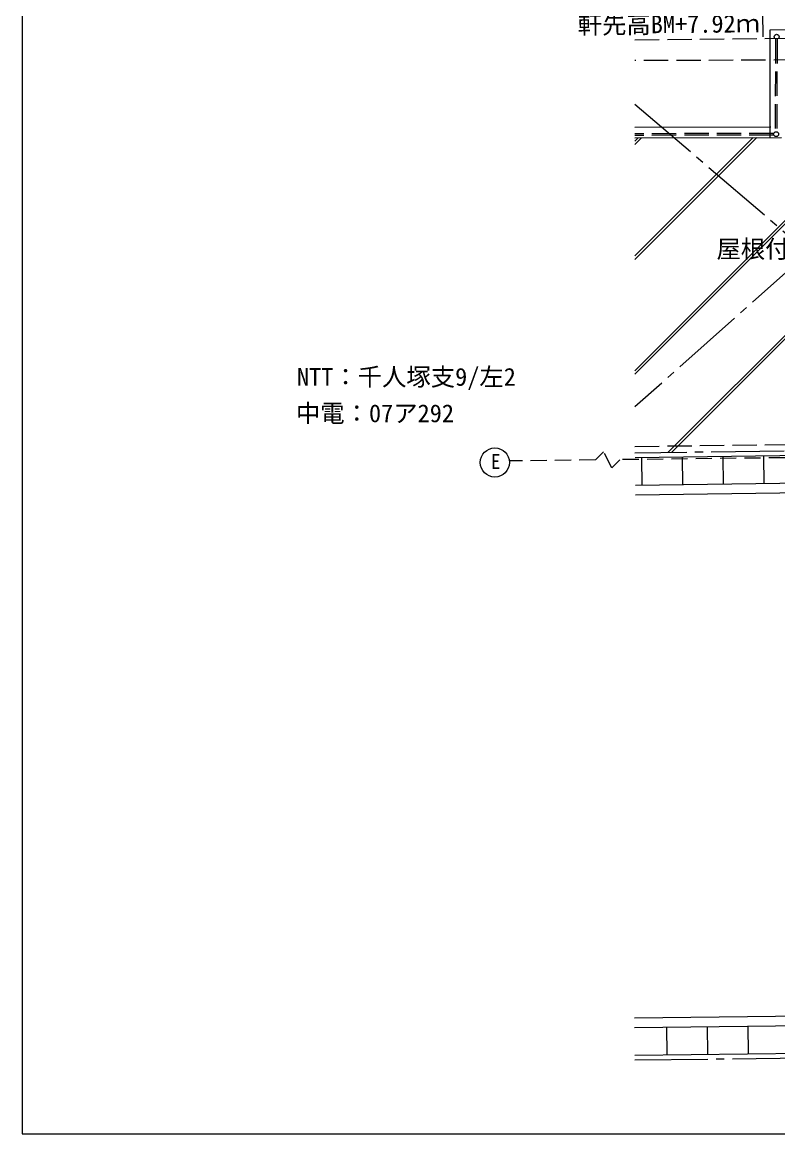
# Model space of a CAD drawing. Units: millimetres at full size, sheet at 1:100. Extents: x -20000 to 21794, y -13350 to 15412.
# Drawn here: x -20000 to -10678, y -13350 to 340 of the extents above; entities that cross this region are included whole.
import ezdxf
from ezdxf.enums import TextEntityAlignment as Align

# ---------------------------------------------------------------- set-up
doc = ezdxf.new("R2010")
doc.units = ezdxf.units.MM
doc.header["$LTSCALE"] = 100
for name, pattern in [('CHAIN2', [12, 9, -1, 1, -1]), ('DASHED2', [3, 2, -1]), ('DASHED3', [4, 3, -1])]:
    doc.linetypes.add(name, pattern=pattern)
for name, color, linetype, lineweight in [('1-1_管路', 7, 'Continuous', 20), ('8-6', 4, 'Continuous', 9), ('8-8', 7, 'Continuous', 13), ('9-0', 2, 'CHAIN2', 20), ('B-0', 7, 'CHAIN2', 13)]:
    doc.layers.add(name, color=color, linetype=linetype, lineweight=lineweight)
doc.layers.add('8-E', color=3, linetype='Continuous')
doc.styles.add('ＭＳ ゴシック', font='')
doc.styles.get('ＭＳ ゴシック').set_extended_font_data('MS Gothic')

msp = doc.modelspace()

# ---------------------------------------------------------------- linework, layer by layer
at = {"layer": '1-1_管路', "color": 2}
msp.add_line((-20000, 13350), (-20000, -13350), dxfattribs=at)
msp.add_lwpolyline([(-20000, -13350), (258.1, -13350), (441.3, -13350)], dxfattribs=at)
at = {"layer": '8-6', "color": 7, "linetype": 'DASHED3', "lineweight": 13}
for p, q in [((-10871.5, 159.5), (-10955.6, 9532.5)), ((-12450.2, 123.3), (-8357, 170.7)), ((-7639.7, -112.9), (-12450.2, -132.9)), ((-12450.2, -4883.2), (-7584.3, -4826.1))]:
    msp.add_line(p, q, dxfattribs=at)
at = {"layer": '8-6'}
for p, q in [((10987, -4709.5), (-12449.4, -5025.6)), ((10987.7, -5049.5), (-12444.8, -5365.6)), ((-12368.1, -5024.6), (-12363.5, -5364.5)), ((-11868.2, -5017.8), (-11863.6, -5357.8)), ((-11368.2, -5011.1), (-11363.6, -5351)), ((-10868.3, -5004.3), (-10863.7, -5344.3)), ((10988, -5169.5), (-12443.2, -5485.6)), ((-12456.5, -11920.9), (10999.6, -11636.8)), ((-12455.1, -12040.9), (10999.6, -11756.8)), ((-12052.8, -12371.3), (-12056.9, -12036.1)), ((-11552.9, -12365.2), (-11556.9, -12030)), ((-11052.9, -12359.2), (-11057, -12024)), ((-12451, -12380.9), (10999.7, -12096.8))]:
    msp.add_line(p, q, dxfattribs=at)
at = {"layer": '8-6', "linetype": 'DASHED2'}
msp.add_line((-12936.2, -5051), (-13997.7, -5063.3), dxfattribs=at)
msp.add_lwpolyline([(-4602.3, -4954.1), (-12636.3, -5047.5), (-12735.1, -5148.6), (-12837.4, -4949.8), (-12936.2, -5051)], dxfattribs=at)
at = {"layer": '8-8', "color": 4, "linetype": 'DASHED3', "lineweight": 9}
for p, q in [((-10719, 131.8), (-10721.8, -1008.6)), ((-10699.1, 132.3), (-10701.8, -1008.2)), ((-10741.1, -1028.5), (-12450.3, -1033.6)), ((-10741.1, -1048.5), (-12450.2, -1053.6))]:
    msp.add_line(p, q, dxfattribs=at)
at = {"layer": '8-8', "color": 4, "linetype": 'CHAIN2', "lineweight": 9}
for p, q in [((-7639.7, -112.9), (-12450.2, -4396.6)), ((-12450.2, -666.9), (-7592.2, -4826.2))]:
    msp.add_line(p, q, dxfattribs=at)
at = {"layer": '8-8'}
for p, q in [((-12450.6, -953.1), (-10777.3, -948.1)), ((-12450.2, -1083.1), (-10644.5, -1077.7))]:
    msp.add_line(p, q, dxfattribs=at)
msp.add_lwpolyline([(-10784.5, -1077.7), (-10784.5, 246.8), (-7712.5, 269.9)], dxfattribs=at)
for centre in [(-10704.4, 161.7), (-10711.1, -1038.4)]:
    msp.add_circle(centre, 30, dxfattribs=at)
at = {"layer": '8-8', "color": 2, "lineweight": 20}
msp.add_circle((-14176.7, -5082), 180, dxfattribs=at)
at = {"layer": '8-E'}
for p, q in [((-12450.2, -3995.1), (-8324.4, 135.3)), ((-12450.2, -3952.6), (-8367.1, 134.9)), ((-12043.2, -4960.2), (-7723.1, -635.4)), ((-12000.2, -4959.6), (-7723.1, -677.8)), ((-12450.2, -2580.1), (-10950.4, -1078.6)), ((-12450.2, -2537.7), (-10992.9, -1078.8)), ((-12450.2, -1165.1), (-12368.1, -1082.9)), ((-12450.2, -1122.7), (-12410.6, -1083))]:
    msp.add_line(p, q, dxfattribs=at)
at = {"layer": '9-0'}
for p, q in [((10986.9, -4649.5), (-12450.2, -4965.7)), ((-12450.2, -12440.9), (10999.7, -12156.8))]:
    msp.add_line(p, q, dxfattribs=at)

# ---------------------------------------------------------------- texts
at = {"layer": '8-6', "color": 7, "style": 'ＭＳ ゴシック'}
msp.add_text('軒先高BM+7.92ｍ', height=219.9, rotation=0.514, dxfattribs=at).set_placement((-13154.1, 131.1), align=Align.BOTTOM_LEFT)
at = {"layer": '8-8', "style": 'ＭＳ ゴシック'}
msp.add_text('屋根付ｶｰﾎﾟｰﾄ', height=219.9, dxfattribs=at).set_placement((-11445.7, -2628.4), align=Align.BOTTOM_LEFT)
at = {"layer": '8-8', "style": 'ＭＳ ゴシック', "width": 0.95}
msp.add_text('E', height=183.3, dxfattribs=at).set_placement((-14225.4, -5215.7), align=Align.BOTTOM_LEFT)
at = {"layer": 'B-0', "style": 'ＭＳ ゴシック'}
for s, p in [('NTT：千人塚支9/左2', (-16614.8, -4203)), ('中電：07ア292', (-16627.4, -4651.9))]:
    msp.add_text(s, height=219.9, dxfattribs=at).set_placement(p, align=Align.BOTTOM_LEFT)

doc.saveas('drawing.dxf')
